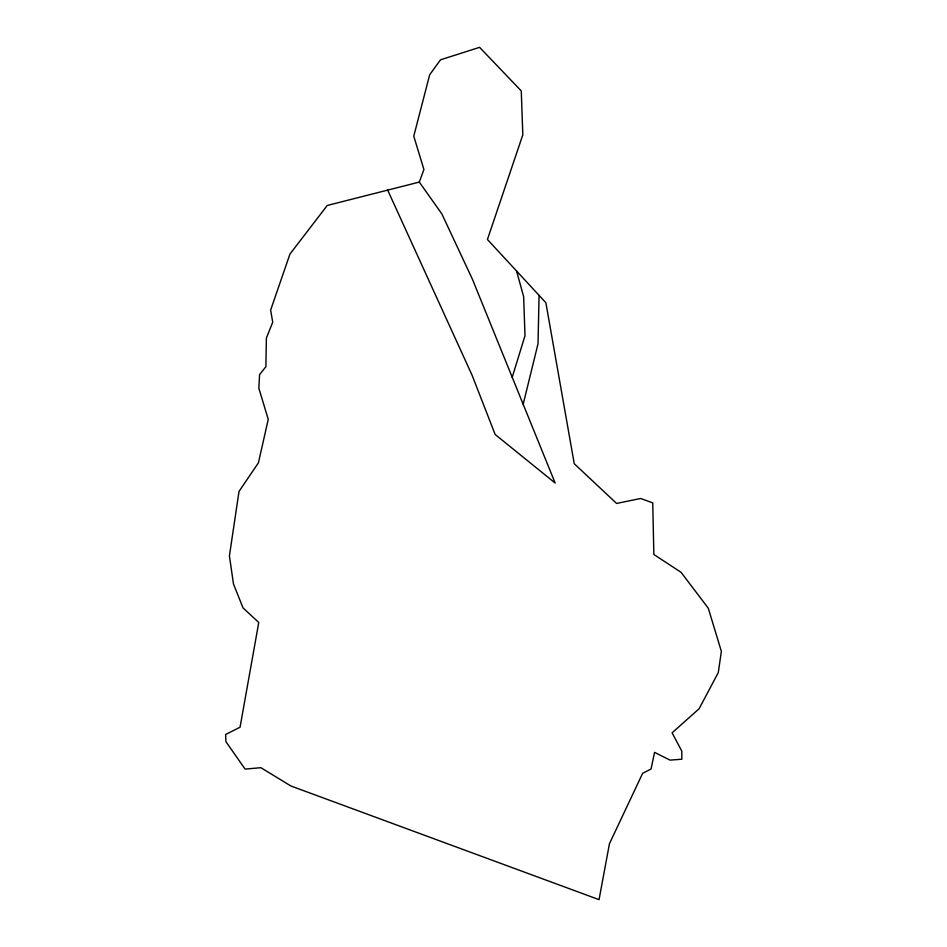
<?xml version="1.0" encoding="UTF-8"?>
<svg xmlns="http://www.w3.org/2000/svg" width="947" height="947" viewBox="0 0 947 947"><rect width="100%" height="100%" fill="white"/><g stroke="black" fill="none" stroke-linecap="round" stroke-linejoin="round"><path stroke-width="1.42" d="M539.068 295.357L538.026 343.749L523.182 404.274M512.22 377.273L525.005 335.676L523.632 296.6L516.577 271.02M419.296 182.084L423.925 169.525L413.768 136.155L429.678 74.766L440.509 59.803L479.596 47.35L521.264 90.912L522.815 134.829L487.433 239.496L545.863 302.709L574.249 463.722L616.604 503.449L640.634 498.489L652.732 502.869L653.856 554.492L681.071 572.319L708.309 608.246L721.365 651.418L718.288 672.583L699.111 708.747L672.11 732.824L681.781 751.101L681.84 759.222L670.026 760.121L654.578 752.38L651.039 769.023L642.634 773.332L609.442 843.73L599.049 899.65L290.871 785.974L260.875 767.697L245.107 769.094L225.907 741.667L225.635 734.493L240.053 727.225L258.768 622.487L243.024 607.891L233.483 583.991L229.411 555.913L239.011 491.446L258.413 462.823L268.25 419.367L258.851 388.258L259.573 374.586L265.882 366.738L266.379 338.126L272.724 322.169L270.629 310.095L289.948 254.08L327.224 205.475L419.296 182.084L441.87 213.927L472.506 279.436L555.155 483.029L495.151 434.472L472.044 375.142L387.678 190.122"/></g></svg>
